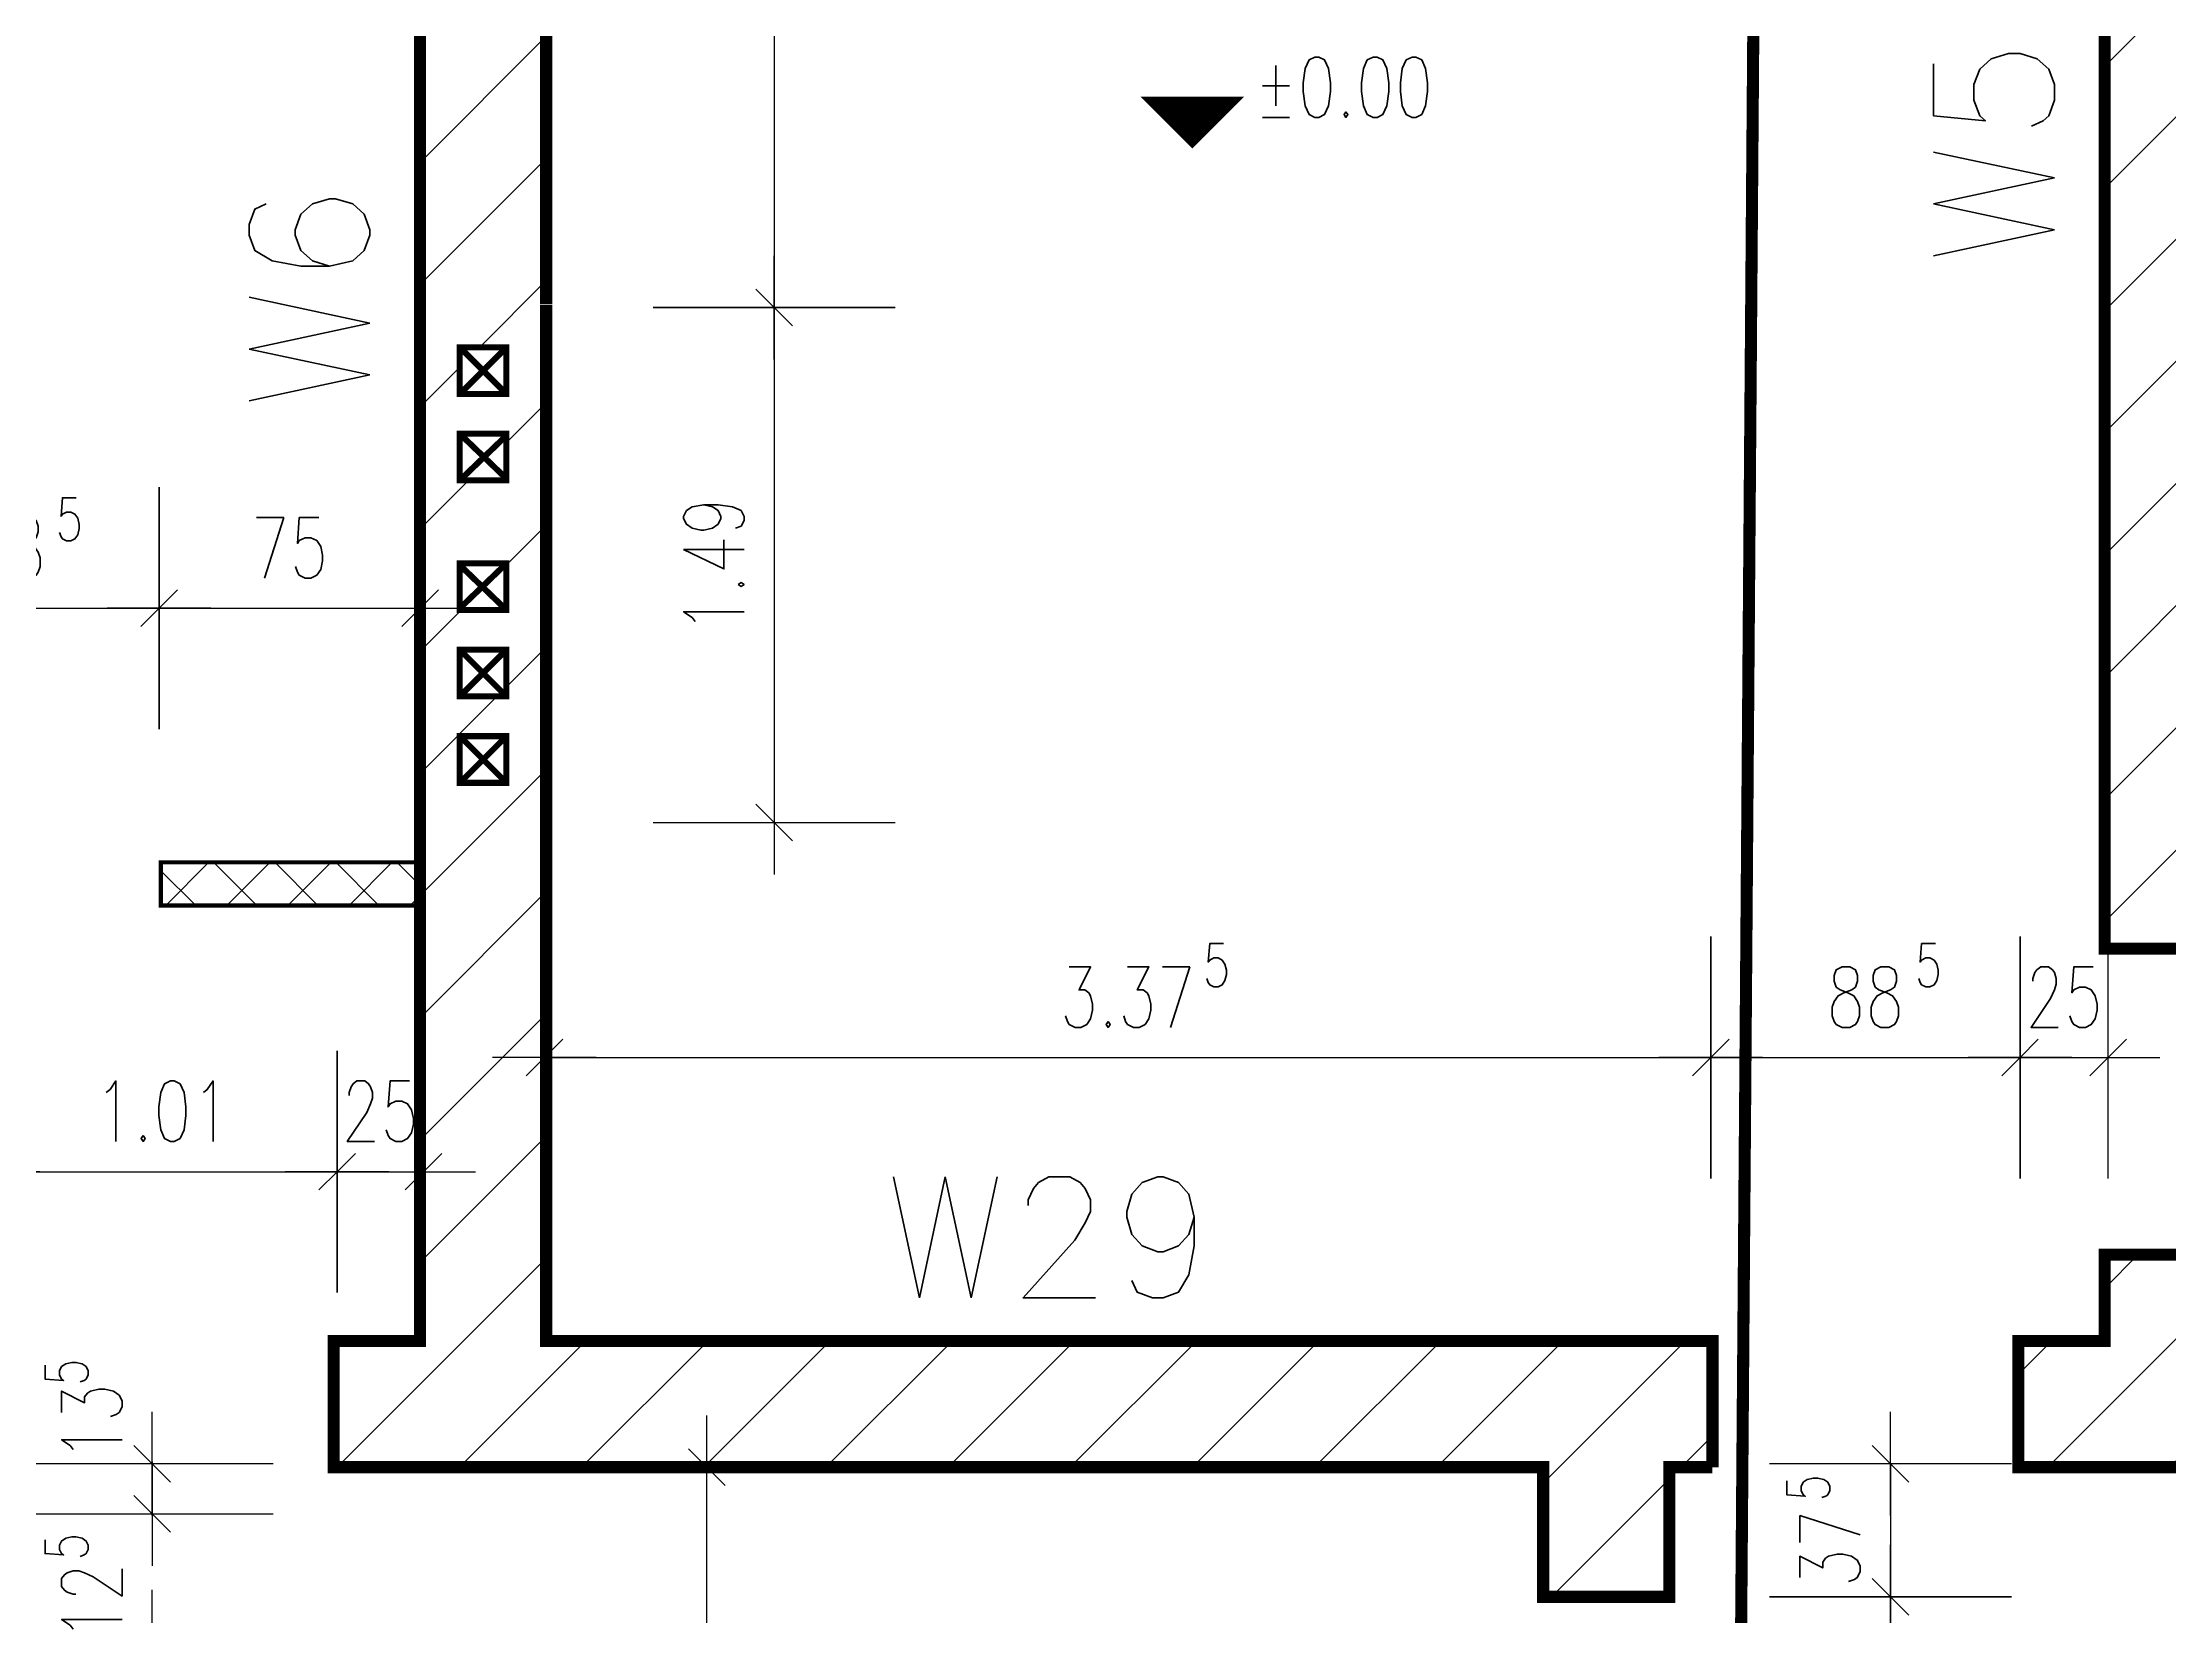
# Model space of a CAD drawing. Extents: x 0 to 42050, y 0 to 29700.
# Drawn here: x 16532 to 22688, y 15193 to 19747 of the extents above; entities that cross this region are included whole.
import ezdxf
from ezdxf.enums import TextEntityAlignment as Align

# ---------------------------------------------------------------- set-up
doc = ezdxf.new("R2010")
doc.units = 0
doc.header["$LTSCALE"] = 1000
doc.linetypes.add('STRICHPUNKT', pattern=[1, 0.5, -0.25, 0, -0.25])
doc.layers.get('0').update_dxf_attribs({"linetype": 'CONTINUOUS'})
doc.layers.get('DEFPOINTS').update_dxf_attribs({"linetype": 'CONTINUOUS'})
for name, color, linetype in [('BEMASSUNG', 3, 'CONTINUOUS'), ('LEGENDE', 7, 'CONTINUOUS'), ('LEGENDE-70', 1, 'CONTINUOUS'), ('MAUERWERK', 7, 'CONTINUOUS'), ('SCHNITTLINIEN', 1, 'STRICHPUNKT'), ('SCHORNSTEINE', 7, 'CONTINUOUS'), ('SCHRAFFUR-MAUER', 7, 'CONTINUOUS'), ('SCHRAFFUR-TRENNWAND', 5, 'CONTINUOUS'), ('TRENNWAENDE', 5, 'CONTINUOUS')]:
    doc.layers.add(name, color=color, linetype=linetype)
doc.styles.get("Standard").update_dxf_attribs({"font": 'TXT.SHX', "width": 0.75, "height": 175})
doc.styles.add('STANDART', font='TXT.SHX', dxfattribs={"width": 0.75, "height": 175})
doc.dimstyles.get("Standard").update_dxf_attribs({"dimtxt": 2.5, "dimasz": 2.5, "dimexe": 1.25, "dimexo": 0.625, "dimtad": 1, "dimcen": 2.5, "dimazin": 3, "dimtfac": 1, "dimtmove": 0, "dimatfit": 3})

# ---------------------------------------------------------------- blocks, each defined once
blk = doc.blocks.new('*X3')
at = {"color": 0}
for p, q in [((19750, 21878.679656), (19986.320344, 22115)), ((19974.873734, 21750), (20339.873734, 22115)), ((20328.427125, 21750), (20693.427125, 22115)), ((20681.980515, 21750), (21046.980515, 22115)), ((21035.533906, 21750), (21400.533906, 22115)), ((21389.087297, 21750), (21754.087297, 22115)), ((21742.640687, 21750), (22107.640687, 22115)), ((22096.194078, 21750), (22461.194078, 22115)), ((22449.747468, 21750), (22814.747468, 22115)), ((22500, 21446.699141), (23168.300859, 22115)), ((23156.854249, 21750), (23365, 21958.145751)), ((22500, 21093.145751), (22865, 21458.145751)), ((22500, 20739.59236), (22865, 21104.59236)), ((22500, 20386.038969), (22865, 20751.038969)), ((22500, 20032.485579), (22865, 20397.485579)), ((22500, 19678.932188), (22865, 20043.932188)), ((22500, 19325.378798), (22865, 19690.378798)), ((22500, 18971.825407), (22865, 19336.825407)), ((22500, 18618.272016), (22865, 18983.272016)), ((22500, 18264.718626), (22865, 18629.718626)), ((22500, 17911.165235), (22865, 18276.165235)), ((22500, 17557.611845), (22865, 17922.611845)), ((22500, 17204.058454), (22865, 17569.058454)), ((22774.494937, 17125), (22865, 17215.505063))]:
    blk.add_line(p, q, dxfattribs=at)
blk = doc.blocks.new('*X5')
at = {"color": 0}
for p, q in [((26375, 17543.524548), (26571.475452, 17740)), ((26375, 17189.971157), (26740, 17554.971157)), ((26375, 16836.417767), (26740, 17201.417767)), ((26375, 16482.864376), (26740, 16847.864376)), ((26375, 16129.310986), (26740, 16494.310986)), ((22500, 16143.398282), (22596.601718, 16240)), ((22335.155108, 15625), (22865, 16154.844892)), ((26224.242405, 15625), (26740, 16140.757595)), ((22250, 15893.398282), (22346.601718, 15990)), ((22688.708499, 15625), (23053.708499, 15990)), ((23042.26189, 15625), (23407.26189, 15990)), ((23395.81528, 15625), (23760.81528, 15990)), ((23749.368671, 15625), (24114.368671, 15990)), ((24102.922061, 15625), (24467.922061, 15990)), ((24456.475452, 15625), (24821.475452, 15990)), ((24810.028843, 15625), (25175.028843, 15990)), ((25163.582233, 15625), (25528.582233, 15990)), ((25517.135624, 15625), (25882.135624, 15990)), ((25870.689014, 15625), (26235.689014, 15990)), ((26375, 15422.204204), (26740, 15787.204204)), ((26375, 15068.650814), (26740, 15433.650814)), ((26375, 14715.097423), (26740, 15080.097423)), ((26375, 14361.544033), (26740, 14726.544033)), ((26375, 14007.990642), (26740, 14372.990642)), ((26375, 13654.437252), (26740, 14019.437252)), ((26375, 13300.883861), (26740, 13665.883861)), ((26375, 12947.33047), (26740, 13312.33047)), ((26375, 12593.77708), (26740, 12958.77708)), ((26375, 12240.223689), (26740, 12605.223689)), ((26488.329701, 12000), (26740, 12251.670299))]:
    blk.add_line(p, q, dxfattribs=at)
blk = doc.blocks.new('*X38')
at = {"color": 0}
for p, q in [((16889.087297, 17250), (17014.087297, 17375)), ((17152.543264, 17250), (17027.543264, 17375)), ((17065.863992, 17250), (17190.863992, 17375)), ((17329.319959, 17250), (17204.319959, 17375)), ((17242.640687, 17250), (17367.640687, 17375)), ((17506.096654, 17250), (17381.096654, 17375)), ((17419.417382, 17250), (17544.417382, 17375)), ((17625, 17307.87335), (17557.87335, 17375)), ((16975.766569, 17250), (16875, 17350.766569)), ((17596.194078, 17250), (17625, 17278.805922))]:
    blk.add_line(p, q, dxfattribs=at)
blk = doc.blocks.new('MASSHILFSLINIE')
for points in [[(0, -350), (0, 350)], [(-150, 0), (150, 0)], [(0, 0), (-53.033009, -53.033009)], [(0, 0), (53.033009, 53.033009)]]:
    blk.add_lwpolyline(points)
blk = doc.blocks.new('*D100')
at = {"color": 0, "linetype": 'BYBLOCK'}
blk.add_line((15991, 18110), (16869, 18110), dxfattribs=at)
at = {"layer": 'DEFPOINTS', "color": 0, "linetype": 'BYBLOCK'}
for p in [(16870, 18110), (15990, 17380), (16870, 17370)]:
    blk.add_point(p, dxfattribs=at)
at = {"color": 0, "linetype": 'BYBLOCK', "rotation": 180}
blk.add_blockref('MASSHILFSLINIE', (15990, 18110), dxfattribs=at)
at = {"color": 0, "linetype": 'BYBLOCK'}
blk.add_blockref('MASSHILFSLINIE', (16870, 18110), dxfattribs=at)
at = {"color": 0, "linetype": 'BYBLOCK', "style": 'STANDART', "width": 0.75}
blk.add_text('88', height=175, dxfattribs=at).set_placement((16430, 18285), align=Align.MIDDLE_CENTER)
blk = doc.blocks.new('*D101')
at = {"color": 0, "linetype": 'BYBLOCK'}
blk.add_line((16871, 18110), (17624, 18110), dxfattribs=at)
at = {"layer": 'DEFPOINTS', "color": 0, "linetype": 'BYBLOCK'}
for p in [(17625, 18110), (16870, 17370), (17625, 17380)]:
    blk.add_point(p, dxfattribs=at)
at = {"color": 0, "linetype": 'BYBLOCK', "rotation": 180}
blk.add_blockref('MASSHILFSLINIE', (16870, 18110), dxfattribs=at)
at = {"color": 0, "linetype": 'BYBLOCK'}
blk.add_blockref('MASSHILFSLINIE', (17625, 18110), dxfattribs=at)
at = {"color": 0, "linetype": 'BYBLOCK', "style": 'STANDART', "width": 0.75}
blk.add_text('75', height=175, dxfattribs=at).set_placement((17247.5, 18285), align=Align.MIDDLE_CENTER)
blk = doc.blocks.new('*D102')
at = {"color": 0, "linetype": 'BYBLOCK'}
blk.add_line((17986, 16810), (21359, 16810), dxfattribs=at)
at = {"layer": 'DEFPOINTS', "color": 0, "linetype": 'BYBLOCK'}
for p in [(21360, 16810), (17985, 16005), (21360, 16005)]:
    blk.add_point(p, dxfattribs=at)
at = {"color": 0, "linetype": 'BYBLOCK', "rotation": 180}
blk.add_blockref('MASSHILFSLINIE', (17985, 16810), dxfattribs=at)
at = {"color": 0, "linetype": 'BYBLOCK'}
blk.add_blockref('MASSHILFSLINIE', (21360, 16810), dxfattribs=at)
at = {"color": 0, "linetype": 'BYBLOCK', "style": 'STANDART', "width": 0.75}
blk.add_text('3.37', height=175, dxfattribs=at).set_placement((19672.5, 16985), align=Align.MIDDLE_CENTER)
blk = doc.blocks.new('*D103')
at = {"color": 0, "linetype": 'BYBLOCK'}
blk.add_line((21361, 16810), (22254, 16810), dxfattribs=at)
at = {"layer": 'DEFPOINTS', "color": 0, "linetype": 'BYBLOCK'}
for p in [(22255, 16810), (21360, 16005), (22255, 15975)]:
    blk.add_point(p, dxfattribs=at)
at = {"color": 0, "linetype": 'BYBLOCK', "rotation": 180}
blk.add_blockref('MASSHILFSLINIE', (21360, 16810), dxfattribs=at)
at = {"color": 0, "linetype": 'BYBLOCK'}
blk.add_blockref('MASSHILFSLINIE', (22255, 16810), dxfattribs=at)
at = {"color": 0, "linetype": 'BYBLOCK', "style": 'STANDART', "width": 0.75}
blk.add_text('88', height=175, dxfattribs=at).set_placement((21807.5, 16985), align=Align.MIDDLE_CENTER)
blk = doc.blocks.new('*D104')
at = {"color": 0, "linetype": 'BYBLOCK'}
blk.add_line((22256, 16810), (22509, 16810), dxfattribs=at)
at = {"layer": 'DEFPOINTS', "color": 0, "linetype": 'BYBLOCK'}
for p in [(22510, 16810), (22510, 16010), (22255, 15975)]:
    blk.add_point(p, dxfattribs=at)
at = {"color": 0, "linetype": 'BYBLOCK', "rotation": 180}
blk.add_blockref('MASSHILFSLINIE', (22255, 16810), dxfattribs=at)
at = {"color": 0, "linetype": 'BYBLOCK'}
blk.add_blockref('MASSHILFSLINIE', (22510, 16810), dxfattribs=at)
at = {"color": 0, "linetype": 'BYBLOCK', "style": 'STANDART', "width": 0.75}
blk.add_text('25', height=175, dxfattribs=at).set_placement((22382.5, 16985), align=Align.MIDDLE_CENTER)
blk = doc.blocks.new('*D134')
at = {"color": 0, "linetype": 'BYBLOCK'}
blk.add_line((16376, 16480), (17384, 16480), dxfattribs=at)
at = {"layer": 'DEFPOINTS', "color": 0, "linetype": 'BYBLOCK'}
for p in [(17385, 16480), (17385, 15975), (16375, 15815)]:
    blk.add_point(p, dxfattribs=at)
at = {"color": 0, "linetype": 'BYBLOCK', "rotation": 180}
blk.add_blockref('MASSHILFSLINIE', (16375, 16480), dxfattribs=at)
at = {"color": 0, "linetype": 'BYBLOCK'}
blk.add_blockref('MASSHILFSLINIE', (17385, 16480), dxfattribs=at)
at = {"color": 0, "linetype": 'BYBLOCK', "style": 'STANDART', "width": 0.75}
blk.add_text('1.01', height=175, dxfattribs=at).set_placement((16880, 16655), align=Align.MIDDLE_CENTER)
blk = doc.blocks.new('*D133')
at = {"color": 0, "linetype": 'BYBLOCK'}
blk.add_line((17386, 16480), (17634, 16480), dxfattribs=at)
at = {"layer": 'DEFPOINTS', "color": 0, "linetype": 'BYBLOCK'}
for p in [(17635, 16480), (17635, 16015), (17385, 15975)]:
    blk.add_point(p, dxfattribs=at)
at = {"color": 0, "linetype": 'BYBLOCK', "rotation": 180}
blk.add_blockref('MASSHILFSLINIE', (17385, 16480), dxfattribs=at)
at = {"color": 0, "linetype": 'BYBLOCK'}
blk.add_blockref('MASSHILFSLINIE', (17635, 16480), dxfattribs=at)
at = {"color": 0, "linetype": 'BYBLOCK', "style": 'STANDART', "width": 0.75}
blk.add_text('25', height=175, dxfattribs=at).set_placement((17510, 16655), align=Align.MIDDLE_CENTER)
blk = doc.blocks.new('*D137')
at = {"color": 0, "linetype": 'BYBLOCK'}
blk.add_line((18650, 21744), (18650, 18981), dxfattribs=at)
at = {"layer": 'DEFPOINTS', "color": 0, "linetype": 'BYBLOCK'}
for p in [(17990, 21745), (17990, 18980), (18650, 18980)]:
    blk.add_point(p, dxfattribs=at)
at = {"color": 0, "linetype": 'BYBLOCK'}
for p, rotation in [((18650, 21745), 90), ((18650, 18980), 270)]:
    blk.add_blockref('MASSHILFSLINIE', p, dxfattribs=dict(at, rotation=rotation))
at = {"color": 0, "linetype": 'BYBLOCK', "style": 'STANDART', "width": 0.75}
blk.add_text('2.76', height=175, rotation=90, dxfattribs=at).set_placement((18475, 20362.5), align=Align.MIDDLE_CENTER)
blk = doc.blocks.new('*D138')
at = {"color": 0, "linetype": 'BYBLOCK'}
blk.add_line((18650, 18979), (18650, 17491), dxfattribs=at)
at = {"layer": 'DEFPOINTS', "color": 0, "linetype": 'BYBLOCK'}
for p in [(17990, 18980), (17990, 17490), (18650, 17490)]:
    blk.add_point(p, dxfattribs=at)
at = {"color": 0, "linetype": 'BYBLOCK'}
for p, rotation in [((18650, 18980), 90), ((18650, 17490), 270)]:
    blk.add_blockref('MASSHILFSLINIE', p, dxfattribs=dict(at, rotation=rotation))
at = {"color": 0, "linetype": 'BYBLOCK', "style": 'STANDART', "width": 0.75}
blk.add_text('1.49', height=175, rotation=90, dxfattribs=at).set_placement((18475, 18235), align=Align.MIDDLE_CENTER)
blk = doc.blocks.new('*D154')
at = {"color": 0, "linetype": 'BYBLOCK'}
blk.add_line((16850, 15634), (16850, 15491), dxfattribs=at)
at = {"layer": 'DEFPOINTS', "color": 0, "linetype": 'BYBLOCK'}
for p in [(16120, 15635), (16120, 15490), (16850, 15490)]:
    blk.add_point(p, dxfattribs=at)
at = {"color": 0, "linetype": 'BYBLOCK'}
for p, rotation in [((16850, 15635), 90), ((16850, 15490), 270)]:
    blk.add_blockref('MASSHILFSLINIE', p, dxfattribs=dict(at, rotation=rotation))
at = {"color": 0, "linetype": 'BYBLOCK', "style": 'STANDART', "width": 0.75}
blk.add_text('13', height=175, rotation=90, dxfattribs=at).set_placement((16675, 15755), align=Align.MIDDLE_CENTER)
blk = doc.blocks.new('*D166')
at = {"color": 0, "linetype": 'BYBLOCK'}
blk.add_line((16850, 15119), (16850, 14996), dxfattribs=at)
at = {"layer": 'DEFPOINTS', "color": 0, "linetype": 'BYBLOCK'}
for p in [(15740, 15120), (16110, 14995), (16850, 14995)]:
    blk.add_point(p, dxfattribs=at)
at = {"color": 0, "linetype": 'BYBLOCK'}
for p, rotation in [((16850, 15120), 90), ((16850, 14995), 270)]:
    blk.add_blockref('MASSHILFSLINIE', p, dxfattribs=dict(at, rotation=rotation))
at = {"color": 0, "linetype": 'BYBLOCK', "style": 'STANDART', "width": 0.75}
blk.add_text('12', height=175, rotation=90, dxfattribs=at).set_placement((16675, 15235), align=Align.MIDDLE_CENTER)
blk = doc.blocks.new('*D161')
at = {"color": 0, "linetype": 'BYBLOCK'}
blk.add_line((21880, 15634), (21880, 15251), dxfattribs=at)
at = {"layer": 'DEFPOINTS', "color": 0, "linetype": 'BYBLOCK'}
for p in [(21235, 15635), (21235, 15250), (21880, 15250)]:
    blk.add_point(p, dxfattribs=at)
at = {"color": 0, "linetype": 'BYBLOCK'}
for p, rotation in [((21880, 15635), 90), ((21880, 15250), 270)]:
    blk.add_blockref('MASSHILFSLINIE', p, dxfattribs=dict(at, rotation=rotation))
at = {"color": 0, "linetype": 'BYBLOCK', "style": 'STANDART', "width": 0.75}
blk.add_text('37', height=175, rotation=90, dxfattribs=at).set_placement((21705, 15390), align=Align.MIDDLE_CENTER)
blk = doc.blocks.new('*D159')
at = {"color": 0, "linetype": 'BYBLOCK'}
blk.add_line((21880, 15249), (21880, 14246), dxfattribs=at)
at = {"layer": 'DEFPOINTS', "color": 0, "linetype": 'BYBLOCK'}
for p in [(21235, 15250), (21225, 14245), (21880, 14245)]:
    blk.add_point(p, dxfattribs=at)
at = {"color": 0, "linetype": 'BYBLOCK'}
for p, rotation in [((21880, 15250), 90), ((21880, 14245), 270)]:
    blk.add_blockref('MASSHILFSLINIE', p, dxfattribs=dict(at, rotation=rotation))
at = {"color": 0, "linetype": 'BYBLOCK', "style": 'STANDART', "width": 0.75}
blk.add_text('1.01', height=175, rotation=90, dxfattribs=at).set_placement((21705, 14915), align=Align.MIDDLE_CENTER)
blk = doc.blocks.new('*D223')
at = {"color": 0, "linetype": 'BYBLOCK'}
blk.add_line((18445, 13866), (18445, 15624), dxfattribs=at)
at = {"layer": 'DEFPOINTS', "color": 0, "linetype": 'BYBLOCK'}
for p in [(18445, 15625), (18490, 15625), (18490, 13865)]:
    blk.add_point(p, dxfattribs=at)
at = {"color": 0, "linetype": 'BYBLOCK'}
for p, rotation in [((18445, 15625), 90), ((18445, 13865), 270)]:
    blk.add_blockref('MASSHILFSLINIE', p, dxfattribs=dict(at, rotation=rotation))
at = {"color": 0, "linetype": 'BYBLOCK', "style": 'STANDART', "width": 0.75}
blk.add_text('1.76', height=175, rotation=90, dxfattribs=at).set_placement((18270, 14745), align=Align.MIDDLE_CENTER)

msp = doc.modelspace()

# ---------------------------------------------------------------- linework, layer by layer
at = {"color": 0}
for p, q in [((17625, 19400.126266), (17990, 19765.126266)), ((17625, 19046.572875), (17990, 19411.572875)), ((17796.980515, 18865), (17990, 19058.019485)), ((17625, 18693.019485), (17740, 18808.019485)), ((17875, 18589.466094), (17990, 18704.466094)), ((17625, 18339.466094), (17765.533906, 18480)), ((17875, 18235.912703), (17990, 18350.912703)), ((17625, 17985.912703), (17744.087297, 18105)), ((17875, 17882.359313), (17990, 17997.359313)), ((17625, 17632.359313), (17847.640687, 17855)), ((17625, 17278.805922), (17990, 17643.805922)), ((17625, 16925.252532), (17990, 17290.252532)), ((17625, 16571.699141), (17990, 16936.699141)), ((17625, 16218.145751), (17990, 16583.145751)), ((17385.40764, 15625), (17990, 16229.59236)), ((17375, 15968.145751), (17396.854249, 15990)), ((17738.961031, 15625), (18103.961031, 15990)), ((18092.514421, 15625), (18457.514421, 15990)), ((18446.067812, 15625), (18811.067812, 15990)), ((18799.621202, 15625), (19164.621202, 15990)), ((19153.174593, 15625), (19518.174593, 15990)), ((19506.727984, 15625), (19871.727984, 15990)), ((19860.281374, 15625), (20225.281374, 15990)), ((20213.834765, 15625), (20578.834765, 15990)), ((20567.388155, 15625), (20932.388155, 15990)), ((20875, 15579.058454), (21285.941546, 15990)), ((21274.494937, 15625), (21365, 15715.505063)), ((20899.494937, 15250), (21240, 15590.505063))]:
    msp.add_line(p, q, dxfattribs=at)
at = {"layer": 'LEGENDE'}
msp.add_lwpolyline([(19860, 19440, 0, 300, 0), (19860, 19590, 300, 300, 0)], format="xyseb", dxfattribs=at)
at = {"layer": 'MAUERWERK', "const_width": 35}
for points in [[(18740, 21750), (18740, 22115), (16875, 22115), (16875, 21750), (17625, 21750), (17625, 18990)], [(17990, 18990), (17990, 21750), (18740, 21750)], [(17625, 18992.018547), (17625, 15990), (17375, 15990), (17375, 15625), (20875, 15625), (20875, 15250), (21240, 15250), (21240, 15625), (21365, 15625)], [(21365, 15625), (21365, 15990), (17990, 15990), (17990, 18988.024968)]]:
    msp.add_lwpolyline(points, dxfattribs=at)
for points in [[(23365, 22115), (19750, 22115), (19750, 21750), (22500, 21750), (22500, 17125), (22865, 17125), (22865, 21750), (23365, 21750)], [(26375, 12000), (26740, 12000), (26740, 17740), (26375, 17740), (26375, 15990), (22865, 15990), (22865, 16240), (22500, 16240), (22500, 15990), (22250, 15990), (22250, 15625), (26375, 15625)]]:
    msp.add_lwpolyline(points, close=True, dxfattribs=at)
at = {"layer": 'SCHNITTLINIEN', "const_width": 35}
msp.add_lwpolyline([(23600, 6650), (23600, 13455), (21435, 13455), (21510, 23300)], dxfattribs=at)
at = {"layer": 'SCHORNSTEINE', "const_width": 17.5}
for points in [[(17875, 18865), (17740, 18865), (17740, 18730), (17875, 18730)], [(17875, 18615), (17740, 18615), (17740, 18480), (17875, 18480)], [(17875, 18240), (17740, 18240), (17740, 18105), (17875, 18105)], [(17875, 17990), (17740, 17990), (17740, 17855), (17875, 17855)], [(17875, 17740), (17740, 17740), (17740, 17605), (17875, 17605)]]:
    msp.add_lwpolyline(points, close=True, dxfattribs=at)
for points in [[(17740, 18865), (17870, 18735)], [(17745, 18735), (17870, 18860)], [(17875, 18485), (17745, 18610)], [(17745, 18485), (17875, 18610)], [(17875, 18105), (17740, 18235)], [(17740, 18110), (17870, 18235)], [(17740, 17990), (17875, 17855)], [(17740, 17855), (17875, 17990)], [(17740, 17605), (17875, 17740)], [(17875, 17605), (17740, 17740)]]:
    msp.add_lwpolyline(points, dxfattribs=at)
at = {"layer": 'TRENNWAENDE', "const_width": 12.5}
msp.add_lwpolyline([(17625, 17375), (16875, 17375), (16875, 17250), (17625, 17250)], close=True, dxfattribs=at)

# ---------------------------------------------------------------- block references
at = {"layer": 'SCHRAFFUR-MAUER'}
for name in ['*X3', '*X5']:
    msp.add_blockref(name, (0, 0), dxfattribs=at)
at = {"layer": 'SCHRAFFUR-TRENNWAND'}
msp.add_blockref('*X38', (0, 0), dxfattribs=at)

# ---------------------------------------------------------------- texts
at = {"layer": 'BEMASSUNG', "style": 'STANDART', "width": 0.75}
for s, height, p in [('%%p0.00', 175, (20040, 19530)), ('5', 125, (16570, 18305)), ('5', 125, (19890, 17015)), ('5', 125, (21950, 17015))]:
    msp.add_text(s, height=height, dxfattribs=at).set_placement(p)
for p in [(16665, 15860), (21705, 15525), (16665, 15355)]:
    msp.add_text('5', height=125, rotation=90, dxfattribs=at).set_placement(p)
at = {"layer": 'LEGENDE-70'}
for s, p in [('W5', (22355, 19100)), ('W6', (17480, 18680))]:
    msp.add_text(s, height=350, rotation=90, dxfattribs=at).set_placement(p)
msp.add_text('W29', height=350, dxfattribs=at).set_placement((18965, 16115))

# ---------------------------------------------------------------- dimensions: what is measured, and where the dimension line sits
at = {"layer": 'BEMASSUNG'}
for base, p1, p2, text, picture, middle in [((18650, 18980), (17990, 21745), (17990, 18980), '2.76', '*D137', (18475, 20362.5)), ((18650, 17490), (17990, 18980), (17990, 17490), '1.49', '*D138', (18475, 18235))]:
    dim = msp.add_linear_dim(base=base, p1=p1, p2=p2, angle=90, text=text, dimstyle='Standard', dxfattribs=at)
    dim.commit()
    dim.dimension.update_dxf_attribs({"geometry": picture, "text_midpoint": middle})
for base, p1, p2, text, picture, middle in [((16870, 18110), (15990, 17380), (16870, 17370), '88', '*D100', (16430, 18285)), ((17625, 18110), (16870, 17370), (17625, 17380), '75', '*D101', (17247.5, 18285)), ((21360, 16810), (17985, 16005), (21360, 16005), '3.37', '*D102', (19672.5, 16985)), ((22255, 16810), (21360, 16005), (22255, 15975), '88', '*D103', (21807.5, 16985)), ((22510, 16810), (22255, 15975), (22510, 16010), '25', '*D104', (22382.5, 16985)), ((17385, 16480), (16375, 15815), (17385, 15975), '1.01', '*D134', (16880, 16655)), ((17635, 16480), (17385, 15975), (17635, 16015), '25', '*D133', (17510, 16655))]:
    dim = msp.add_linear_dim(base=base, p1=p1, p2=p2, text=text, dimstyle='Standard', dxfattribs=at)
    dim.commit()
    dim.dimension.update_dxf_attribs({"geometry": picture, "text_midpoint": middle})
for base, p1, p2, text, picture, middle in [((16850, 15490), (16120, 15635), (16120, 15490), '13', '*D154', (16675, 15755)), ((21880, 15250), (21235, 15635), (21235, 15250), '37', '*D161', (21705, 15390)), ((21880, 14245), (21235, 15250), (21225, 14245), '1.01', '*D159', (21705, 14915)), ((16850, 14995), (15740, 15120), (16110, 14995), '12', '*D166', (16675, 15235))]:
    dim = msp.add_linear_dim(base=base, p1=p1, p2=p2, angle=90, text=text, dimstyle='Standard', dxfattribs=at)
    dim.commit()
    dim.dimension.update_dxf_attribs({"geometry": picture, "text_midpoint": middle, "dimtype": 128})
dim = msp.add_linear_dim(base=(18455, 15625), p1=(18500, 13865), p2=(18500, 15625), angle=90, text='1.76', dimstyle='Standard', dxfattribs=at)
dim.commit()
dim.dimension.update_dxf_attribs({"geometry": '*D223', "text_midpoint": (18280, 14745), "insert": (10, 0)})

doc.saveas('drawing.dxf')
